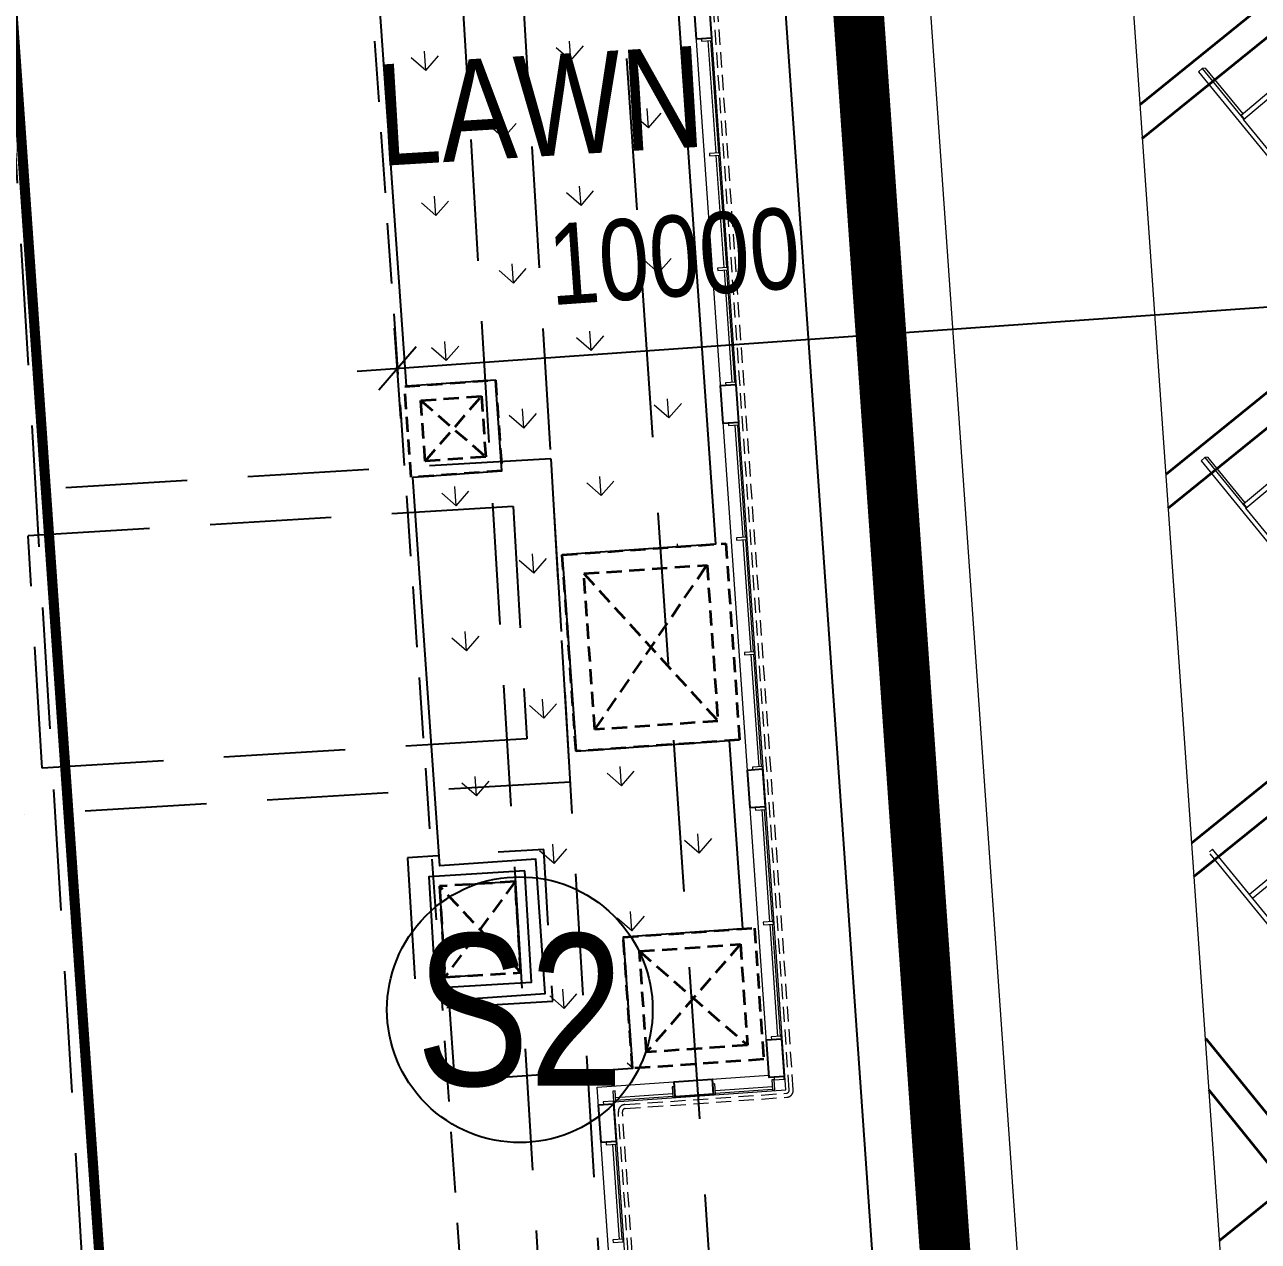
# Model space of a CAD drawing. Header units: millimetres. Extents: x 834681283 to 835686922, y 817551134 to 819407044.
# Drawn here: x 835218121 to 835230313, y 818131145 to 818143165 of the extents above; entities that cross this region are included whole.
import ezdxf
from ezdxf.enums import TextEntityAlignment as Align
from ezdxf.xclip import XClip

# ---------------------------------------------------------------- set-up
doc = ezdxf.new("R2010")
doc.units = ezdxf.units.MM
doc.header["$LTSCALE"] = 1200
doc.header["$MEASUREMENT"] = 0
doc.header["$XCLIPFRAME"] = 0
for name, pattern in [('P01-MAAN-P-EVA$0$HIDDEN', [0.375, 0.25, -0.125]), ('P01-MAAN-P-EVA$0$HIDDENX2', [0.75, 0.5, -0.25]), ('P01-MAGP-EVA-GREENERY$0$DASHED', [0.75, 0.5, -0.25]), ('P01-MAGP-EVA-GREENERY$0$DASHEDX2', [1.5, 1, -0.5]), ('P01-MAGP-EVA-GREENERY$0$HIDDEN', [0.375, 0.25, -0.125]), ('P01-MAGP-EVA-GREENERY$0$HIDDEN2', [0.1875, 0.125, -0.0625]), ('P01-MAGP-EVA-GREENERY$0$HIDDENX2', [0.75, 0.5, -0.25]), ('P01-MAGP-EVA-GREENERY$0$M_RM1104', [6, 4, -2]), ('P01-MAGP-P-RF$0$P01-MBDR-P-B1$0$FDA(cad v 2007)$0$HIDDENX2', [0.75, 0.5, -0.25]), ('P01-MAGP-P-RF$0$PHANTOM', [2.5, 1.25, -0.25, 0.25, -0.25, 0.25, -0.25])]:
    doc.linetypes.add(name, pattern=pattern)
doc.layers.get('Defpoints').update_dxf_attribs({"color": 15})
for name, color, linetype, lineweight in [('AR-PLANT_AR_BS_MI_', 9, 'Continuous', 25), ('P01-MAAN-P-EVA$0$AR-DIM_AR_', 4, 'Continuous', 25), ('P01-MAGP-EVA-GREENERY$0$AR-HATCH_AR_', 8, 'Continuous', 13), ('P01-MAGP-EVA-GREENERY$0$AR-STAIR_AR_BS_MI_', 7, 'Continuous', 18), ('P01-MAGP-EVA-GREENERY$0$AR-WA-STEEL_AR_BS_MI_', 3, 'Continuous', 0), ('P01-MAGP-EVA-GREENERY$0$DR-FLD', 8, 'Continuous', 25), ('P01-MAGP-EVA-GREENERY$0$DR-PIT', 8, 'P01-MAGP-EVA-GREENERY$0$HIDDEN2', 35), ('P01-MAGP-EVA-GREENERY$0$LI-FIT', 8, 'Continuous', 25), ('P01-MAGP-EVA-GREENERY$0$RLP340', 8, 'P01-MAGP-EVA-GREENERY$0$HIDDEN2', 5), ('P01-MAGP-P-RF$0$AR-PLANT_AR_BS_MI_', 4, 'Continuous', 25), ('P01-MAGP-P-RF$0$AR-ROOF_AR_BS_MI_', 3, 'Continuous', 18), ('P01-MAGP-P-RF$0$MMH053__', 253, 'P01-MAGP-P-RF$0$PHANTOM', 40), ('P01-MAGP-P-RF$0$P01_MS_01_N1-FloorPlan-PART2OFUPPERROOFSETTINGOUT$0$S-BEAM', 253, 'Continuous', 35), ('P01-MAGP-P-RF$0$ROOF MESH HALF TONE$0$A-GLAZ', 253, 'Continuous', 9)]:
    doc.layers.add(name, color=color, linetype=linetype, lineweight=lineweight)
for name, color, linetype in [('P01-MAAN-P-EVA$0$ADA08640', 2, 'Continuous'), ('P01-MAAN-P-EVA$0$AW-TXT-FS', 4, 'Continuous'), ('P01-MAAN-P-EVA$0$HATCH', 9, 'Continuous'), ('P01-MAAN-P-EVA$0$RLP0830A', 6, 'Continuous'), ('P01-MAGP-EVA-GREENERY$0$0L_UTIL_MANHOLE COVER', 8, 'Continuous'), ('P01-MAGP-EVA-GREENERY$0$AR-FS-AR-EVA', 8, 'Continuous'), ('P01-MAGP-EVA-GREENERY$0$AR-LANDS_AR_MI_', 9, 'Continuous'), ('P01-MAGP-EVA-GREENERY$0$BOX-CULVERT', 8, 'P01-MAGP-EVA-GREENERY$0$DASHED'), ('P01-MAGP-EVA-GREENERY$0$MVA_MARKING', 254, 'Continuous'), ('P01-MAGP-EVA-GREENERY$0$SURFACE CHANNEL', 8, 'Continuous')]:
    doc.layers.add(name, color=color, linetype=linetype)
doc.layers.get('P01-MAGP-EVA-GREENERY$0$BOX-CULVERT').off()
doc.styles.add('P01-MAAN-P-EVA$0$ARIAL', font='arial.ttf', dxfattribs={"width": 0.8})
doc.styles.add('P01-MAAN-P-EVA$0$STANDARD', font='arial.ttf', dxfattribs={"width": 0.8})
doc.dimstyles.new('P01-MAAN-P-EVA$0$DIM-500', dxfattribs={"dimscale": 400, "dimtxt": 2, "dimasz": 1, "dimexe": 1, "dimexo": 1, "dimgap": 1, "dimtad": 1, "dimdec": 0, "dimrnd": 0.1, "dimdsep": 46, "dimtxsty": 'P01-MAAN-P-EVA$0$ARIAL', "dimblk1": 'P01-MAAN-P-EVA$0$_OBLIQUE', "dimblk2": 'P01-MAAN-P-EVA$0$_OBLIQUE', "dimsah": 1, "dimcen": 5, "dimdle": 1, "dimclrd": 8, "dimclre": 8, "dimclrt": 4, "dimadec": 3, "dimazin": 2, "dimtfac": 1, "dimtdec": 0, "dimtix": 1, "dimtmove": 2, "dimatfit": 0, "dimldrblk": 'P01-MAAN-P-EVA$0$_OBLIQUE', "dimfxl": 1, "dimtolj": 1, "dimarcsym": 0})

# ---------------------------------------------------------------- blocks, each defined once
blk = doc.blocks.new('P01-MAGP-P-RF$0$ROOF MESH HALF TONE')
at = {"layer": 'P01-MAGP-P-RF$0$ROOF MESH HALF TONE$0$A-GLAZ', "lineweight": 5}
for p, q in [((6303.495253475699, 51498.43828512348), (6264.103429743839, 51469.18166636107)), ((6264.103429743837, 51469.18166636107), (8009.472862148866, 48999.50666401616)), ((6335.108289912015, 51500.66193840637), (6303.495253475699, 51498.43828512348)), ((6303.495253475699, 51498.43828512348), (6678.775028879674, 50967.42229332643)), ((6335.108289912014, 51500.66193840637), (6673.050749380638, 51022.47776210246)), ((6655.933061733865, 51009.9401351035), (7334.15288873928, 51506.69339931571)), ((6676.906610969859, 50966.05379500382), (7354.104991049634, 51462.05891374119)), ((6655.933061733865, 51009.9401351035), (6683.355847900411, 50970.77745445666)), ((7679.650053684642, 49547.18489065642), (6676.90661096986, 50966.05379500382)), ((6411.154390917784, 47179.15565771362), (7095.038766230643, 47673.39114260056)), ((6062.360672094596, 47662.48751484553), (6022.582020405547, 47633.37775332236)), ((6022.582020405547, 47633.37775332236), (7765.603870421231, 45164.93472251093)), ((6089.511751835143, 47664.93242894373), (6062.360672094596, 47662.48751484553)), ((6062.360672094596, 47662.48751484553), (6433.975280743579, 47136.21213232003)), ((6089.511751835143, 47664.93242894373), (6425.307155753008, 47189.38370041109)), ((6432.341969665635, 47135.03175692075), (7115.103463293726, 47628.45574794414)), ((6411.154390917784, 47179.15565771362), (6438.788685060823, 47139.69072505088)), ((7436.805788713278, 45712.52422277363), (6432.341969665635, 47135.03175692075)), ((5869.090264348961, 43796.68460310819), (5836.589678710525, 43773.19952133128)), ((7234.934517034836, 41860.02572369462), (5869.090264348961, 43796.68460310819)), ((6888.601890536088, 43818.17407794159), (6200.837805095209, 43326.29288805986)), ((6229.504344342412, 43285.64600781272), (6917.134541975101, 43777.4314426299)), ((5838.825711876788, 43753.74198618779), (7521.399105470811, 41367.98629218309))]:
    blk.add_line(p, q, dxfattribs=at)
blk = doc.blocks.new('P01-MAGP-P-RF')
at = {"layer": 'P01-MAGP-P-RF$0$AR-PLANT_AR_BS_MI_', "lineweight": 13}
blk.add_lwpolyline([(835319975.4285933, 818155651.1053132, 0.520567152926035), (835304582.671299, 818174660.2844), (835238734.6727839, 818170056.9365556, 0.4142135623714282), (835224882.2184259, 818154122.0908312), (835228069.2674862, 818108533.3565245, 0.4142135623739243), (835244004.1132107, 818094680.9021666), (835289068.137734, 818097831.269449, 0.3152987003235073), (835307727.6125411, 818112940.8523319)], format="xyb", close=True, dxfattribs=at)
at = {"layer": 'P01-MAGP-P-RF$0$AR-ROOF_AR_BS_MI_', "linetype": 'P01-MAGP-P-RF$0$P01-MBDR-P-B1$0$FDA(cad v 2007)$0$HIDDENX2'}
blk.add_lwpolyline([(835319139.1353179, 818155890.9251571, 0.5205671529267053), (835304643.3437868, 818173792.4025826), (835238795.3452717, 818169189.054738, 0.4142135623688354), (835225750.1002433, 818154182.763319), (835228937.1493038, 818108594.0290123, 0.4142135623741363), (835243943.4407228, 818095548.7839842), (835289007.4652462, 818098699.1512666, 0.3152987003220428), (835306891.3192657, 818113180.6721758)], format="xyb", close=True, dxfattribs=at)
at = {"layer": 'P01-MAGP-P-RF$0$AR-ROOF_AR_BS_MI_'}
for points in [[(835318600.8316005, 818156045.2919532, 0.5205671529280326), (835304682.3973423, 818173233.76601), (835238834.3988272, 818168630.418166, 0.4142135623724634), (835226308.7368157, 818154221.8168745), (835229495.7858759, 818108633.0825677, 0.4142135623783449), (835243904.3871673, 818096107.4205562), (835288968.4116907, 818099257.7878386, 0.3152987003244816), (835306353.0155482, 818113335.0389719)], [(835316678.3183239, 818156596.6019392, 0.5205671529317327), (835304821.8743259, 818171238.6353952), (835238973.875811, 818166635.2875508, 0.414213562367992), (835228303.8674309, 818154361.2938583), (835231490.9164909, 818108772.5595514, 0.4142135623777134), (835243764.9101837, 818098102.5511712), (835288828.9347069, 818101252.9184537, 0.3152987003244741), (835304430.5022715, 818113886.3489578)]]:
    blk.add_lwpolyline(points, format="xyb", close=True, dxfattribs=at)
at = {"layer": 'P01-MAGP-P-RF$0$P01_MS_01_N1-FloorPlan-PART2OFUPPERROOFSETTINGOUT$0$S-BEAM'}
for p, q in [((835231741.8578466, 818144478.8045919), (835229141.8635045, 818142374.2865582)), ((835229165.102185, 818142041.8718348), (835231913.6171649, 818144266.6071918)), ((835232017.990003, 818140842.1270666), (835229397.3274142, 818138720.035844)), ((835229420.5692586, 818138387.5758637), (835232189.7905825, 818140629.9630716)), ((835232153.8557191, 818137100.5881786), (835229651.7523457, 818135080.6470605)), ((835229674.9700667, 818134748.5321485), (835232325.3409553, 818136888.1692204)), ((835230899.6265533, 818131787.2063466), (835229798.5959597, 818133146.9149097)), ((835230666.4794364, 818131598.4143397), (835229822.3109659, 818132640.9131628)), ((835230565.9969255, 818131667.4381071), (835229926.5629469, 818131149.6540782))]:
    blk.add_line(p, q, dxfattribs=at)
at = {"layer": 'P01-MAGP-P-RF$0$MMH053__', "rotation": 3.998948738169357}
blk.add_blockref('P01-MAGP-P-RF$0$ROOF MESH HALF TONE', (835227060.6708761, 818090920.0691246), dxfattribs=at)
blk = doc.blocks.new('P01-MAAN-P-EVA$0$_OBLIQUE')
at = {"color": 0, "linetype": 'ByBlock'}
blk.add_line((-0.5, -0.5), (0.5, 0.5), dxfattribs=at)
blk = doc.blocks.new('*D1574')
at = {"layer": 'Defpoints', "color": 0, "transparency": 16777216}
for p in [(835221805.5055661, 818139768.5458586), (835231844.1628003, 818139570.8181468), (835221868.4080749, 818138874.887342)]:
    blk.add_point(p, dxfattribs=at)
at = {"layer": 'P01-MAAN-P-EVA$0$AR-DIM_AR_', "color": 8, "lineweight": -2, "transparency": 16777216}
for p, q in [((835231816.0772346, 818139969.8309298), (835231752.7377447, 818140869.6976569)), ((835232179.8360935, 818140498.7704395), (835221406.4927833, 818139740.4602927)), ((835221840.322509, 818139273.900125), (835221777.4200004, 818140167.5586416))]:
    blk.add_line(p, q, dxfattribs=at)
at = {"layer": 'P01-MAAN-P-EVA$0$AR-DIM_AR_', "color": 8, "lineweight": -2, "transparency": 16777216, "xscale": 400, "yscale": 400, "zscale": 400}
for p, rotation in [((835231780.8233105, 818140470.6848738), 4.026273842512955), ((835221805.5055662, 818139768.5458585), 184.0262738425129)]:
    blk.add_blockref('P01-MAAN-P-EVA$0$_OBLIQUE', p, dxfattribs=dict(at, rotation=rotation))
at = {"layer": 'P01-MAAN-P-EVA$0$AR-DIM_AR_', "color": 4, "transparency": 16777216, "insert": (835224539.6503329, 818140874.0705354), "char_height": 800, "attachment_point": 5, "rotation": 4.02627384251297, "style": 'P01-MAAN-P-EVA$0$ARIAL'}
blk.add_mtext('\\A1;10000', dxfattribs=at)
blk = doc.blocks.new('P01-MAAN-P-EVA$0$S2')
at = {"layer": 'P01-MAAN-P-EVA$0$AW-TXT-FS'}
blk.add_ellipse((0, 0), major_axis=(-928.0774955182027, 928.077828181162), ratio=0.9999999997213989, start_param=3.926990991212315, end_param=10.2101762983919, dxfattribs=at)
at = {"layer": 'P01-MAAN-P-EVA$0$AW-TXT-FS', "style": 'P01-MAAN-P-EVA$0$STANDARD', "width": 0.8}
blk.add_text('S2', height=1500.000018446309, dxfattribs=at).set_placement((-1.192092895507812e-06, 9.5367431640625e-07), align=Align.MIDDLE_CENTER)
blk = doc.blocks.new('P01-MAGP-EVA-GREENERY$0$BOX-CULVERT LINE')
at = {"layer": 'Defpoints', "linetype": 'P01-MAGP-EVA-GREENERY$0$DASHEDX2'}
for p, q in [((835213657.6, 818214667.8000004), (835225776.1245968, 818012938.6057324)), ((835218643.5, 818206715.0000005), (835228331.3000001, 818045447.8000004)), ((835219248.8000001, 818206645.2000004), (835228930.2, 818045483.8000004)), ((835223319.8389224, 818138877.3145351), (835217929.5188286, 818138553.499052)), ((835223319.8389224, 818138877.3145351), (835223511.7256321, 818135683.0729209)), ((835222947.5428085, 818138404.1381437), (835218156.1433551, 818138116.3019291)), ((835222947.5428085, 818138404.1381437), (835223085.4613811, 818136108.2769829)), ((835218294.0638015, 818135820.440881), (835218156.1433551, 818138116.3019291)), ((835223085.4613811, 818136108.2769829), (835218294.0638015, 818135820.440881)), ((835223511.7256321, 818135683.0729206), (835218121.4081458, 818135359.257594))]:
    blk.add_line(p, q, dxfattribs=at)
at = {"layer": 'Defpoints', "linetype": 'P01-MAGP-EVA-GREENERY$0$DASHEDX2', "flags": 128}
for points in [[(835221903.6444404, 818134935.2980171), (835221993.5925583, 818133437.9973335), (835223341.1631733, 818133518.9506385), (835223251.2150555, 818135016.2513222), (835221903.6444404, 818134935.2980171)], [(835222221.0942008, 818134653.8275037), (835222275.0630714, 818133755.4470936), (835223023.7134128, 818133800.4211521), (835222969.7445424, 818134698.8015622), (835222221.0942008, 818134653.8275037)]]:
    blk.add_lwpolyline(points, dxfattribs=at)
blk = doc.blocks.new('P01-MAGP-EVA-GREENERY$0$MVA_MARKING')
at = {"layer": 'P01-MAGP-EVA-GREENERY$0$MVA_MARKING', "linetype": 'P01-MAGP-EVA-GREENERY$0$M_RM1104', "const_width": 100}
blk.add_lwpolyline([(835221593.6120164, 818091898.2643687), (835217535.9692905, 818149940.5628519)], dxfattribs=at)
blk = doc.blocks.new('P01-MAGP-EVA-GREENERY')
at = {"layer": 'P01-MAGP-EVA-GREENERY$0$AR-HATCH_AR_'}
h = blk.add_hatch(dxfattribs=at)
h.set_pattern_fill('GRASS', color=256, scale=40, style=0)
h.set_pattern_definition([(93.99894873823355, (835221353.193237, 818132578.6671461), (-766.7721807791037, 666.5695879525699), [190.4999999999999, -1246.339999999999]), (48.99894873823384, (835221353.193237, 818132578.6671461), (-766.7727034221869, 666.5700422961065), [190.5, -825.500000000001]), (138.9989487382338, (835221353.193237, 818132578.6671461), (-666.5700422961065, -766.7727034221869), [190.5, -825.5000000000007])])
h.paths.add_polyline_path([(835221389.6385442, 818146795.6851677), (835221503.6647239, 818145164.6047605), (835222242.5477358, 818145216.2591109), (835222294.8516045, 818144468.0851284), (835221555.9683343, 818144416.4310008), (835221893.1721281, 818139592.9202628), (835222774.9078312, 818139654.5612581), (835222837.6724737, 818138756.7524817), (835221955.9364814, 818138695.1114662), (835222224.4045384, 818134854.8268081), (835223172.0915948, 818134921.0781788), (835223264.8433613, 818133594.3162892), (835222317.1563039, 818133528.0650476), (835222372.9469117, 818132730.011769), (835224127.6588804, 818132852.6814039), (835224036.9911091, 818134149.6332799), (835225215.1379268, 818134231.9959896), (835225085.0428331, 818136092.9331793), (835223570.0873603, 818135987.0251044), (835223434.4459932, 818137927.2896276), (835224949.4020563, 818138033.1982336), (835224322.4973599, 818147000.7175151)])
h.paths.add_polyline_path([(835223199.3852059, 818144522.7621977), (835223251.6890748, 818143774.588216), (835222503.5150936, 818143722.2843474), (835222451.2112247, 818144470.4583284)], flags=16)
at = {"layer": 'Defpoints', "linetype": 'P01-MAGP-EVA-GREENERY$0$HIDDEN'}
blk.add_line((835225755.091496, 818154183.1113591), (835229314.7227908, 818103264.8354918), dxfattribs=at)
at = {"layer": 'P01-MAGP-EVA-GREENERY$0$0L_UTIL_MANHOLE COVER'}
blk.add_lwpolyline([(835223063.5680484, 818134804.6181498), (835222115.2776151, 818134747.6510097), (835222181.2395686, 818133649.6305084), (835223129.5300003, 818133706.5976485)], close=True, dxfattribs=at)
at = {"layer": 'P01-MAGP-EVA-GREENERY$0$AR-FS-AR-EVA', "linetype": 'P01-MAGP-EVA-GREENERY$0$HIDDENX2'}
blk.add_lwpolyline([(835220763.8332701, 818154672.4736215), (835224713.9588196, 818098168.1479583)], dxfattribs=at)
at = {"layer": 'P01-MAGP-EVA-GREENERY$0$AR-LANDS_AR_MI_'}
blk.add_lwpolyline([(835221955.9364811, 818138695.1114663), (835222837.6724738, 818138756.752482), (835222774.9078312, 818139654.5612581), (835221893.1721282, 818139592.9202627), (835221555.9683343, 818144416.4310008), (835222294.8516046, 818144468.0851284), (835222242.5477356, 818145216.2591107), (835221503.6647236, 818145164.6047605), (835221389.638544, 818146795.6851652), (835224322.4973596, 818147000.7175152), (835224949.4020566, 818138033.1982338), (835223434.4459934, 818137927.289628), (835223570.0873604, 818135987.0251046), (835225085.0428336, 818136092.9331794), (835225215.137927, 818134231.99599), (835224036.9911097, 818134149.6332799), (835224127.6588522, 818132852.681811), (835222372.9468329, 818132730.0127828), (835222317.1562965, 818133528.0650465), (835223264.8433613, 818133594.3162892), (835223172.0915947, 818134921.0781785), (835222224.4045297, 818134854.8269349), (835221955.9364811, 818138695.1114663)], dxfattribs=at)
at = {"layer": 'P01-MAGP-EVA-GREENERY$0$AR-STAIR_AR_BS_MI_'}
for p, q in [((835225011.8741804, 818154131.1551442), (835226750.1127678, 818129266.8332921)), ((835225642.0052851, 818132642.7785562), (835224614.7583541, 818147336.9178233)), ((835225469.1575872, 818132878.3282416), (835224470.0173135, 818147170.4183247)), ((835224954.8539926, 818141898.4860334), (835224877.3936316, 818143006.5090328)), ((835224979.7931291, 818141900.2294959), (835224902.3327684, 818143008.2524954)), ((835225034.0578135, 818140765.5239016), (835224956.5974529, 818141873.5469005)), ((835225058.9969496, 818140767.2673635), (835224981.5365891, 818141875.2903626)), ((835225113.261635, 818139632.5617687), (835225035.8012736, 818140740.584768)), ((835225138.200771, 818139634.305231), (835225060.7404096, 818140742.3282307)), ((835225220.3608211, 818138100.5735106), (835225142.9004593, 818139208.5965104)), ((835225245.2999555, 818138102.316973), (835225167.8395948, 818139210.3399731)), ((835225299.5646422, 818136967.6113783), (835225222.1042806, 818138075.6343778)), ((835225324.5037764, 818136969.3548406), (835225247.0434159, 818138077.3778403)), ((835225378.7684624, 818135834.6492457), (835225301.3081019, 818136942.6722456)), ((835225403.7075968, 818135836.3927083), (835225326.2472367, 818136944.4157078)), ((835225485.8675628, 818134302.6609824), (835225408.4073049, 818135410.6839889)), ((835225510.8066956, 818134304.4044447), (835225433.346438, 818135412.4274513)), ((835225565.0715638, 818133169.6962632), (835225487.6110231, 818134277.7218494)), ((835225590.0106972, 818133171.4397248), (835225512.5501565, 818134279.4653115)), ((835223779.645661, 818132668.964324), (835225475.5059037, 818132787.5195638)), ((835223980.7016253, 818129792.9834384), (835223779.645661, 818132668.964324)), ((835223946.1450489, 818132524.223324), (835225642.0052851, 818132642.7785562)), ((835223962.3113176, 818132565.4198258), (835224523.4414557, 818132604.6479657)), ((835224947.4066964, 818132634.2870452), (835225508.5368352, 818132673.5152463)), ((835224949.1501582, 818132609.3479121), (835225510.2802979, 818132648.5761142)), ((835224725.4041591, 818121377.4049232), (835223946.1450489, 818132524.223324)), ((835223964.0547793, 818132540.4806925), (835224525.1849179, 818132579.7088329)), ((835224001.1215302, 818131164.2460922), (835223935.4628329, 818132103.4538352)), ((835224026.0605617, 818131165.9895468), (835223960.4017727, 818132105.1972839))]:
    blk.add_line(p, q, dxfattribs=at)
at = {"layer": 'P01-MAGP-EVA-GREENERY$0$AR-WA-STEEL_AR_BS_MI_', "color": 7}
for points in [[(835224809.8065, 818143026.8451204), (835224811.5499622, 818143001.9059875), (835224911.306493, 818143008.8798369), (835224909.5630312, 818143033.8189695)], [(835224889.0104071, 818141893.8829939), (835224890.75387, 818141868.9438615), (835224990.5104003, 818141875.9177111), (835224988.7669379, 818141900.8568431)], [(835224968.214314, 818140760.9208672), (835224969.9577765, 818140735.9817345), (835225069.7143073, 818140742.9555836), (835225067.9708452, 818140767.8947163)], [(835225047.4182214, 818139627.9587414), (835225049.1616838, 818139603.0196081), (835225148.9182152, 818139609.9934572), (835225147.1747521, 818139634.9325905)], [(835225075.3136173, 818139228.9326181), (835225077.0570805, 818139203.9934862), (835225176.8136111, 818139210.9673346), (835225175.0701491, 818139235.9064674)], [(835225154.5175256, 818138095.9704912), (835225156.2609881, 818138071.0313584), (835225256.0175189, 818138078.0052081), (835225254.2740571, 818138102.944341)], [(835225233.7214333, 818136963.0083653), (835225235.464895, 818136938.0692321), (835225335.2214264, 818136945.0430814), (835225333.4779636, 818136969.9822145)], [(835225312.9253396, 818135830.0462388), (835225314.668802, 818135805.1071063), (835225414.4253328, 818135812.0809555), (835225412.6818702, 818135837.0200874)], [(835225340.8207364, 818135431.0201159), (835225342.5641993, 818135406.0809832), (835225442.3207295, 818135413.0548323), (835225440.5772676, 818135437.993965)], [(835225420.0281662, 818134298.0582359), (835225421.7716284, 818134273.1191027), (835225521.5281591, 818134280.0929525), (835225519.7846968, 818134305.0320857)], [(835225499.2322543, 818133165.0935225), (835225500.9757162, 818133140.15439), (835225600.732247, 818133147.1282392), (835225598.988785, 818133172.0673717)], [(835225528.871113, 818132741.1282663), (835225503.9319798, 818132739.3848046), (835225510.9058288, 818132639.6282738), (835225535.844962, 818132641.371736)], [(835225527.1276507, 818132766.0673997), (835225528.871113, 818132741.1282663), (835225628.6276437, 818132748.1021156), (835225626.8841815, 818132773.0412488)], [(835223957.7064055, 818132631.2901881), (835223932.7672725, 818132629.5467256), (835223939.7411228, 818132529.790195), (835223964.6802555, 818132531.5336572)], [(835224543.7756954, 818132672.2615288), (835224518.8365632, 818132670.5180671), (835224525.8104119, 818132570.7615358), (835224550.7495445, 818132572.5049986)], [(835224942.8018186, 818132700.1569247), (835224917.8626857, 818132698.4134629), (835224924.8365349, 818132598.6569316), (835224949.7756681, 818132600.4003944)], [(835223839.9845921, 818132522.8163459), (835223841.728054, 818132497.8772138), (835223941.4845847, 818132504.8510624), (835223939.7411227, 818132529.790195)], [(835223867.8799881, 818132123.7902228), (835223869.6234498, 818132098.8510901), (835223969.3799812, 818132105.8249393), (835223967.636519, 818132130.7640721)], [(835223935.2822402, 818131159.6433532), (835223937.0257028, 818131134.7042205), (835224036.7822338, 818131141.678069), (835224035.038771, 818131166.6172024)]]:
    blk.add_lwpolyline(points, close=True, dxfattribs=at)
at = {"layer": 'P01-MAGP-EVA-GREENERY$0$DR-FLD'}
blk.add_lwpolyline([(835225660.3227918, 818154176.4862031), (835228847.3727502, 818108587.7508746, 0.2881518966568164), (835237730.2512074, 818096427.6247537)], format="xyb", dxfattribs=at)
at = {"layer": 'P01-MAGP-EVA-GREENERY$0$DR-PIT'}
for p, q in [((835222037.1946238, 818139452.6225933), (835222677.576904, 818138895.9265038)), ((835222079.0377187, 818138854.0834081), (835222635.7338094, 818139494.4656882)), ((835223755.6527233, 818136200.4858642), (835224864.9364289, 818137826.8052249)), ((835223647.9067544, 818137741.7242656), (835224972.6823993, 818136285.5668246)), ((835222969.7445433, 818134698.8015629), (835222275.0630722, 818133755.4470949)), ((835223023.713413, 818133800.4211535), (835222221.0942018, 818134653.827505)), ((835225194.6519885, 818134080.1977496), (835224266.8251724, 818133012.8939501)), ((835224197.0866804, 818134010.4592576), (835225264.3904797, 818133082.6324418))]:
    blk.add_line(p, q, dxfattribs=at)
for points in [[(835221877.0990547, 818139591.7966162), (835222774.9078312, 818139654.5612582), (835222837.6724737, 818138756.7524823), (835221939.8636966, 818138693.9878383)], [(835222037.1946241, 818139452.6225933), (835222635.7338094, 818139494.4656882), (835222677.576904, 818138895.9265038), (835222079.0377189, 818138854.0834082)], [(835223434.4459937, 818137927.289628), (835225050.5017918, 818138040.2659849), (835225186.1431586, 818136100.0014617), (835223570.0873606, 818135987.0251048)], [(835223647.9067544, 818137741.7242656), (835224864.9364288, 818137826.805225), (835224972.6823993, 818136285.5668246), (835223755.6527236, 818136200.4858643)], [(835222969.7445433, 818134698.8015629), (835222221.0942018, 818134653.827505), (835222275.0630722, 818133755.4470949), (835223023.713413, 818133800.4211535)], [(835224036.99111, 818134149.6332793), (835225333.8260102, 818134240.2933193), (835225424.4860494, 818132943.4584192), (835224127.6511497, 818132852.7983793)], [(835224197.0866804, 818134010.4592576), (835225194.6519885, 818134080.1977496), (835225264.3904797, 818133082.6324418), (835224266.8251725, 818133012.8939499)]]:
    blk.add_lwpolyline(points, close=True, dxfattribs=at)
at = {"layer": 'P01-MAGP-EVA-GREENERY$0$LI-FIT'}
for points in [[(835224883.4110968, 818143407.9059597), (835224909.5630319, 818143033.8189697), (835224759.9282215, 818143023.3581973), (835224733.7762864, 818143397.4451882)], [(835225148.9182152, 818139609.9934573), (835225175.0701493, 818139235.9064674), (835225025.4353387, 818139225.4456948), (835224999.2834052, 818139599.532686)], [(835225414.4253328, 818135812.0809555), (835225440.5772676, 818135437.993965), (835225290.942457, 818135427.5331931), (835225264.7905226, 818135801.620183)], [(835225600.7322471, 818133147.1282388), (835225626.8841813, 818132773.0412482), (835225477.249371, 818132762.5804764), (835225451.0974364, 818133136.6674669)], [(835224924.8365349, 818132598.6569321), (835224550.7495444, 818132572.5049987), (835224540.2887725, 818132722.139809), (835224914.3757633, 818132748.291743)], [(835223941.4845845, 818132504.8510624), (835223967.636519, 818132130.7640721), (835223818.0017087, 818132120.3032999), (835223791.8497744, 818132494.3902905)]]:
    blk.add_lwpolyline(points, close=True, dxfattribs=at)
at = {"layer": 'P01-MAGP-EVA-GREENERY$0$RLP340'}
for p, q in [((835225677.2687627, 818132640.2315733), (835224649.3244505, 818147344.3464867)), ((835225717.171375, 818132643.0211092), (835224689.2270638, 818147347.1360123)), ((835224053.3382044, 818132496.6316259), (835225649.433956, 818132608.2124617)), ((835224056.1277403, 818132456.7290131), (835225652.2234921, 818132568.3098493)), ((835224760.3264318, 818121379.8462901), (835223988.3903207, 818132421.9203655)), ((835224800.2290432, 818121382.6358258), (835224028.292933, 818132424.7099015))]:
    blk.add_line(p, q, dxfattribs=at)
for centre, radius, start, end in [((835225647.3418032, 818132638.1394212), 30.00000000000003, 273.9989682315615, 3.998961418001502), ((835225647.3418032, 818132638.1394212), 70, 273.9989682315615, 3.998961418001502), ((835224058.2198913, 818132426.8020542), 70, 93.99896823156158, 183.9989614180015), ((835224058.2198915, 818132426.8020543), 30.00000000000003, 93.99896823156158, 183.9989614180015)]:
    blk.add_arc(centre, radius, start, end, dxfattribs=at)
at = {"layer": 'P01-MAGP-EVA-GREENERY$0$SURFACE CHANNEL', "linetype": 'P01-MAGP-EVA-GREENERY$0$HIDDEN'}
for points in [[(835227298.059046, 818161456.5212429, 0.1350420038983131), (835225834.8967209, 818154188.6904386), (835229021.9466786, 818108599.9551134, 0.4142135622125427), (835243937.5172657, 818095633.5753818, 0.4142135622125427)], [(835243909.6218694, 818096032.6015049, -0.4142135622126315), (835229420.9728009, 818108627.8505192), (835226233.922844, 818154216.5858341, -0.1350420038944747), (835227655.2057463, 818161276.3928597, -0.1350420038944747)]]:
    blk.add_lwpolyline(points, format="xyb", dxfattribs=at)
at = {"layer": 'P01-MAGP-EVA-GREENERY$0$BOX-CULVERT', "rotation": 359.9999999999997}
blk.add_blockref('P01-MAGP-EVA-GREENERY$0$BOX-CULVERT LINE', (0, 1.588186776101813e-22), dxfattribs=at)
at = {"layer": 'P01-MAGP-EVA-GREENERY$0$MVA_MARKING', "rotation": 359.9999999999999}
blk.add_blockref('P01-MAGP-EVA-GREENERY$0$MVA_MARKING', (0, 1.588186776101813e-22), dxfattribs=at)
blk = doc.blocks.new('12027_SITE')
at = {"layer": 'Defpoints'}
blk.add_lwpolyline([(835304.582671299, 818174.6602844), (835238.7346727839, 818170.0569365557, 0.4142135623665788), (835224.8822184259, 818154.1220908312), (835228.0692674862, 818108.5333565245, 0.4142135623822082), (835244.0041132107, 818094.6809021666), (835289.0681377341, 818097.831269449, 0.3152987003272162), (835307.727612541, 818112.9408523319), (835319.9754285933, 818155.6511053132, 0.5205671529366895), (835304.582671299, 818174.6602844)], format="xyb", close=True, dxfattribs=at)
blk = doc.blocks.new('P01-MAAN-P-EVA')
at = {"layer": 'P01-MAAN-P-EVA$0$HATCH', "ltscale": 0.1}
h = blk.add_hatch(dxfattribs=at)
h.set_pattern_fill('_USER', color=240, scale=1000, angle=45, pattern_type=0)
h.set_pattern_definition([(45, (0, 0), (-707.1067811865474, 707.1067811865476), [])])
edge = h.paths.add_edge_path()
edge.add_arc((835196988.9345523, 818165276.9745445), 4500.000000514357, 18.141599978340707, 95.30201113692448, ccw=False)
edge.add_line((835201265.2391587, 818166678.1236862), (835207845.7257276, 818146594.4902254))
edge.add_line((835207845.7257276, 818146594.4902254), (835213873.1115303, 818060376.1242896))
edge.add_line((835213873.1115303, 818060376.1242896), (835249478.7595128, 818062865.2572773))
edge.add_line((835249478.7595128, 818062865.2572773), (835248373.9996351, 818055694.0373124))
edge.add_line((835248373.9996351, 818055694.0373124), (835252894.9996349, 818008746.0373122))
edge.add_line((835252894.9996349, 818008746.0373122), (835250407.9996349, 818006215.0373122))
edge.add_line((835250407.9996349, 818006215.0373122), (835243260.9996346, 818005049.0373126))
edge.add_line((835243260.9996346, 818005049.0373126), (835236208.1431193, 818004470.2020658))
edge.add_line((835236208.1431193, 818004470.2020658), (835241212.9533161, 818020285.1361902))
edge.add_line((835241212.9533161, 818020285.1361902), (835241220.2103381, 818039416.008414))
edge.add_line((835241220.2103381, 818039416.008414), (835229055.7083666, 818038576.0394297))
edge.add_line((835229055.7083666, 818038576.0394297), (835228294.9256233, 818049593.7595501))
edge.add_line((835228294.9256233, 818049593.7595501), (835229458.61106, 818057956.1832129))
edge.add_line((835229458.61106, 818057956.1832129), (835210625.7706214, 818056639.6099429))
edge.add_line((835210625.7706214, 818056639.6099429), (835209478.331739, 818073053.0781873))
edge.add_line((835209478.331739, 818073053.0781873), (835194734, 818069578))
edge.add_line((835194734, 818069578), (835179214, 818138785))
edge.add_line((835179214, 818138785), (835191844, 818148372))
edge.add_line((835191844, 818148372), (835202738.5886738, 818150939.9030486))
edge.add_line((835202738.5886738, 818150939.9030486), (835196573.10963, 818169757.7210938))
at = {"layer": 'P01-MAAN-P-EVA$0$ADA08640', "linetype": 'P01-MAAN-P-EVA$0$HIDDENX2', "const_width": 500}
blk.add_lwpolyline([(835229014.7167639, 818106859.9050701, -0.03063790197056524), (835228787.5222088, 818108583.5974777), (835225600.4878196, 818154172.3330578, -0.4142135623722903), (835238775.633485, 818169328.0427638), (835304623.6115761, 818173931.3678612, -0.3679707541123024), (835319439.2576125, 818163006.2040265, -0.3236595884325233)], format="xyb", dxfattribs=at)
at = {"layer": 'P01-MAAN-P-EVA$0$RLP0830A', "linetype": 'P01-MAAN-P-EVA$0$HIDDEN', "ltscale": 5}
blk.add_line((835220820.8501835, 818189969.2650999), (835227725.926216, 818089751.4021077), dxfattribs=at)
blk.add_blockref('P01-MAAN-P-EVA$0$S2', (835223014.5574465, 818133433.7135495))
at = {"layer": 'P01-MAAN-P-EVA$0$AW-TXT-FS', "style": 'P01-MAAN-P-EVA$0$ARIAL', "width": 0.8}
blk.add_text('LAWN', height=999.9999999999999, rotation=3.41720713325583, dxfattribs=at).set_placement((835221634.3868047, 818141769.6263824))
at = {"layer": 'P01-MAAN-P-EVA$0$AR-DIM_AR_'}
dim = blk.add_linear_dim(base=(835221805.5055661, 818139768.5458586), p1=(835231844.1628006, 818139570.818147), p2=(835221868.4080751, 818138874.8873421), angle=4.026273842512934, dimstyle='P01-MAAN-P-EVA$0$DIM-500', dxfattribs=at)
dim.commit()
dim.dimension.update_dxf_attribs({"geometry": '*D1574', "text_midpoint": (835224539.6503329, 818140874.0705354), "dimtype": 160})

msp = doc.modelspace()

# ---------------------------------------------------------------- linework, layer by layer
at = {"layer": 'AR-PLANT_AR_BS_MI_', "lineweight": 13}
msp.add_lwpolyline([(835319975.4285933, 818155651.1053131, 0.520567152926035), (835304582.671299, 818174660.2844), (835238734.6727839, 818170056.9365556, 0.4142135623714282), (835224882.2184259, 818154122.090831), (835228069.2674862, 818108533.3565245, 0.4142135623739243), (835244004.1132107, 818094680.9021666), (835289068.137734, 818097831.269449, 0.3152987003235073), (835307727.612541, 818112940.8523318)], format="xyb", close=True, dxfattribs=at)

# ---------------------------------------------------------------- block references
ref = msp.add_blockref('12027_SITE', (0, 0), dxfattribs=dict(xscale=1000, yscale=1000, zscale=1000))
XClip(ref).set_block_clipping_path([(835171.4179906907, 818003.0079180738), (835381.5676709538, 818241.1415228392)])
ref = msp.add_blockref('P01-MAGP-EVA-GREENERY', (0, 0))
XClip(ref).set_block_clipping_path([(835304579.184374, 818174710.1626656), (835305796.165823, 818174873.3149368), (835307662.0338197, 818174689.8070786), (835310520.3633885, 818174065.1796945), (835313081.8681743, 818173026.565997), (835315581.7919986, 818171259.1109881), (835317651.2761323, 818169000.3924677), (835319046.8494221, 818167007.0337248), (835320133.4085228, 818164236.8954862), (835320669.2049217, 818161588.339545), (835320843.1778568, 818158211.368624), (835320023.4914253, 818155637.3225639), (835307775.6753732, 818112927.0695825), (835307486.5656325, 818111403.7745718), (835306472.3023188, 818108849.5676203), (835303557.4701333, 818104111.4948183), (835299124.0129836, 818101088.6384549), (835297415.7114913, 818099718.8653644), (835294427.9237889, 818098869.5449544), (835299696.7221286, 818083540.2194344), (835299696.7221286, 818003007.9180738), (835381567.6709538, 818003007.9180738), (835381567.6709538, 818241141.5228392), (835171417.9906907, 818241141.5228392), (835171417.9906907, 818003007.9180738), (835299646.7221286, 818003007.9180738), (835299646.7221286, 818083531.8665625), (835294380.6194693, 818098853.3491247), (835289071.6246588, 818097781.3911836), (835244007.6001352, 818094631.0239012), (835243402.3726704, 818094599.0591453), (835242636.0318141, 818094583.6296563), (835241827.5000405, 818094619.5304664), (835240278.7908783, 818094803.1013474), (835238615.9808831, 818095198.6516088), (835236837.1062446, 818095894.4355551), (835235914.818166, 818096333.9795084), (835235308.0351869, 818096662.1879468), (835233986.3356233, 818097536.8864938), (835232722.909551, 818098548.7006296), (835231238.5995908, 818100145.3524557), (835230243.8710234, 818101523.0034088), (835229459.3735335, 818102997.1350085), (835228749.5628562, 818104567.991932), (835228038.0088664, 818107442.8705243), (835228019.3892208, 818108529.8695997), (835224832.3401604, 818154118.6039063), (835224786.1936965, 818154547.7584285), (835224773.2807815, 818155026.8918852), (835224783.5408298, 818155896.2038279), (835224816.9600604, 818156261.0471077), (835224880.3945836, 818156930.3651428), (835224980.8038678, 818157693.5020338), (835225188.0995655, 818158657.4187651), (835225368.2602261, 818159369.90378), (835225838.1759521, 818160711.976452), (835226139.2108691, 818161405.4137219), (835226545.7954304, 818162235.3437661), (835227243.4511546, 818163421.3939792), (835227831.7674248, 818164241.3849411), (835228201.1016024, 818164708.4587804), (835228901.1138991, 818165512.979474), (835229693.714691, 818166280.4427017), (835231339.2155919, 818167719.4297662), (835233198.9440969, 818168772.0604982), (835234724.5905447, 818169505.6878428), (835236291.5872612, 818169941.2428173), (835238731.1858591, 818170106.814821)])
msp.add_blockref('P01-MAGP-P-RF', (0, 0))

# ---------------------------------------------------------------- next in the draw order: block references
msp.add_blockref('P01-MAAN-P-EVA', (2.384185791015625e-07, -2.384185791015625e-07))

doc.saveas('drawing.dxf')
